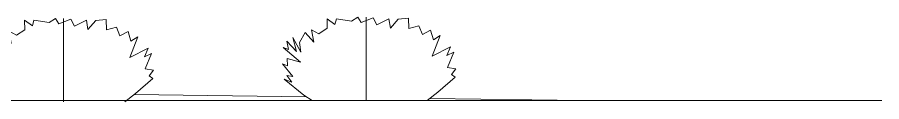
# Model space of a CAD drawing. Header units: metres. Extents: x -199 to 506, y -5 to 23.
# Drawn here: x 136.02 to 143.07, y -1.8 to -1.11 of the extents above; entities that cross this region are included whole.
import ezdxf

# ---------------------------------------------------------------- set-up
doc = ezdxf.new("R2010")
doc.units = ezdxf.units.M
for name, color, linetype, lineweight in [('46BANQ', 8, 'Continuous', 5), ('47VEGET', 64, 'Continuous', 5), ('70LINEA-2', 250, 'Continuous', 15)]:
    doc.layers.add(name, color=color, linetype=linetype, lineweight=lineweight)

# ---------------------------------------------------------------- blocks, each defined once
blk = doc.blocks.new('Planting - Shrub1 - Romero_Rosemary 2-8072936-602rEastElevEje18 Paint')
at = {"layer": '47VEGET'}
for p, q in [((23.9998, -1.1997), (23.9982, -1.1222)), ((23.9982, -1.1222), (24.062, -1.1693)), ((24.062, -1.1693), (24.0741, -1.1222)), ((24.0741, -1.1222), (24.1986, -1.142)), ((24.1986, -1.142), (24.2487, -1.1086)), ((24.2487, -1.1086), (24.276, -1.1511)), ((24.276, -1.1511), (24.3747, -1.1147)), ((24.3158, -1.1364), (24.3158, -1.1086)), ((24.3158, -1.1086), (24.3158, -1.1364)), ((24.3158, -1.1364), (24.3158, -1.1147)), ((24.3158, -1.1147), (24.3158, -1.1717)), ((24.3158, -1.1253), (24.3158, -1.1162)), ((24.3158, -1.1162), (24.3158, -1.2012)), ((24.3158, -1.1717), (24.3158, -1.1211)), ((24.3158, -1.1211), (24.3158, -1.1995)), ((24.3158, -1.1364), (24.3158, -1.1222)), ((24.3158, -1.1222), (24.3158, -1.1364)), ((24.3158, -1.1364), (24.3158, -1.1222)), ((24.3158, -1.1222), (24.3158, -1.1364)), ((24.3158, -1.1995), (24.3158, -1.1253)), ((24.3747, -1.1147), (24.4035, -1.1717)), ((24.4035, -1.1717), (24.5023, -1.1211)), ((24.5023, -1.1211), (24.5143, -1.1995)), ((24.5143, -1.1995), (24.5781, -1.1253)), ((24.5781, -1.1253), (24.6616, -1.1162)), ((24.6616, -1.1162), (24.6646, -1.2012)), ((24.3158, -1.2012), (24.3158, -1.1784)), ((24.3158, -1.1784), (24.3158, -1.2513)), ((24.6646, -1.2012), (24.7466, -1.1784)), ((24.7466, -1.1784), (24.7755, -1.2513)), ((23.772, -1.315), (23.8191, -1.2346)), ((23.8191, -1.2346), (23.8889, -1.312)), ((23.8889, -1.312), (23.8707, -1.2118)), ((23.8707, -1.2118), (23.9314, -1.2437)), ((23.9314, -1.2437), (23.9998, -1.1997)), ((24.3158, -1.2513), (24.3158, -1.2148)), ((24.3158, -1.2148), (24.3158, -1.2938)), ((24.3158, -1.2938), (24.3158, -1.2573)), ((24.3158, -1.2573), (24.3158, -1.4289)), ((24.7755, -1.2513), (24.8423, -1.2148)), ((24.8423, -1.2148), (24.865, -1.2938)), ((24.9212, -1.2573), (24.8559, -1.4289)), ((24.865, -1.2938), (24.9212, -1.2573)), ((23.6825, -1.3727), (23.6688, -1.3059)), ((23.6688, -1.3059), (23.7478, -1.3909)), ((23.7478, -1.3909), (23.7189, -1.274)), ((23.7189, -1.274), (23.7842, -1.394)), ((23.7842, -1.394), (23.772, -1.315)), ((23.7827, -1.4775), (23.64, -1.356)), ((23.64, -1.356), (23.6825, -1.3727)), ((24.3158, -1.4289), (24.3158, -1.3515)), ((24.3158, -1.3515), (24.3158, -1.4213)), ((24.3158, -1.4213), (24.3158, -1.394)), ((24.3158, -1.394), (24.3158, -1.5215)), ((24.8559, -1.4289), (25.0047, -1.3515)), ((25.0047, -1.3515), (24.9743, -1.4213)), ((24.9743, -1.4213), (25.032, -1.394)), ((25.032, -1.394), (24.9804, -1.5215)), ((23.6764, -1.5078), (23.6719, -1.4471)), ((23.6719, -1.4471), (23.7827, -1.4775)), ((23.7189, -1.5944), (23.6339, -1.4911)), ((23.6339, -1.4911), (23.6764, -1.5078)), ((24.3158, -1.5215), (24.3158, -1.5306)), ((24.3158, -1.5306), (24.3158, -1.5777)), ((24.9804, -1.5215), (25.0487, -1.5306)), ((25.0487, -1.5306), (25.0138, -1.5777)), ((23.8074, -1.7488), (23.6476, -1.6171)), ((23.6476, -1.6171), (23.7098, -1.6414)), ((23.7098, -1.6414), (23.6703, -1.5852)), ((23.6703, -1.5852), (23.7189, -1.5944)), ((24.3158, -1.5777), (24.3158, -1.5989)), ((24.3158, -1.5989), (24.3158, -1.7234)), ((25.0426, -1.5989), (24.9015, -1.7234)), ((25.0138, -1.5777), (25.0426, -1.5989)), ((23.8753, -1.7908), (23.8074, -1.7488)), ((24.3158, -1.7234), (24.3158, -1.7908)), ((24.9015, -1.7234), (24.8145, -1.7908))]:
    blk.add_line(p, q, dxfattribs=at)

msp = doc.modelspace()

# ---------------------------------------------------------------- linework, layer by layer
at = {"layer": '46BANQ'}
for p, q in [((138.3745, -1.7607), (136.973, -1.7421)), ((136.9122, -1.7892), (137.8762, -1.7908)), ((140.6309, -1.7908), (139.3838, -1.7742))]:
    msp.add_line(p, q, dxfattribs=at)
at = {"layer": '70LINEA-2'}
msp.add_line((36.36, -1.7908), (143.0696, -1.7908), dxfattribs=at)

# ---------------------------------------------------------------- block references
at = {"layer": '47VEGET'}
for p in [(112.0814, -0.0111), (114.5478, 0)]:
    msp.add_blockref('Planting - Shrub1 - Romero_Rosemary 2-8072936-602rEastElevEje18 Paint', p, dxfattribs=at)

doc.saveas('drawing.dxf')
